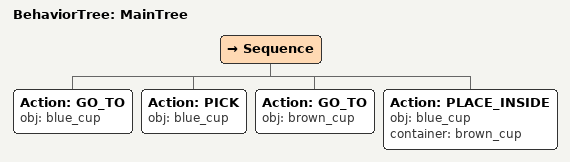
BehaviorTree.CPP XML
<root main_tree_to_execute="MainTree">
  <BehaviorTree ID="MainTree">
    <Sequence>
      <!-- Go to blue_cup -->
      <Action ID="GO_TO" obj="blue_cup" />
      <!-- Pick blue_cup -->
      <Action ID="PICK" obj="blue_cup" />
      <!-- Go to brown_cup -->
      <Action ID="GO_TO" obj="brown_cup" />
      <!-- Place blue_cup inside brown_cup -->
      <Action ID="PLACE_INSIDE" obj="blue_cup" container="brown_cup" />
    </Sequence>
  </BehaviorTree>
</root>
